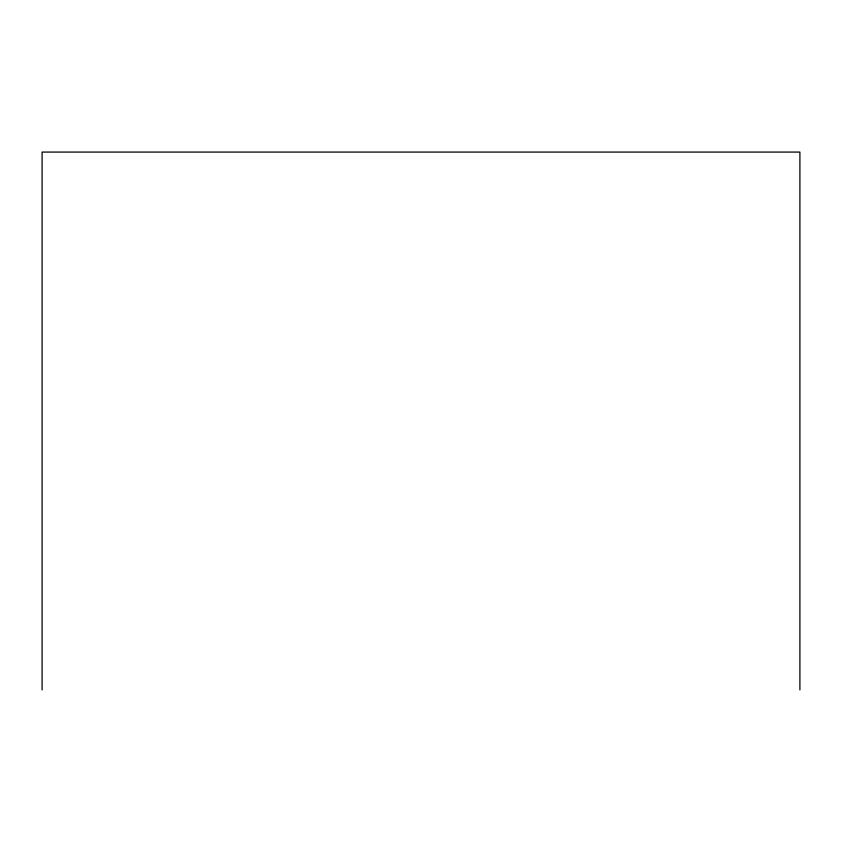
<?xml version="1.0" encoding="UTF-8"?>
<svg xmlns="http://www.w3.org/2000/svg" width="842" height="842" viewBox="0 0 842 842"><rect width="100%" height="100%" fill="white"/><g stroke="black" fill="none" stroke-linecap="round" stroke-linejoin="round"><path stroke-width="1.26" d="M799.9 689.924L799.9 152.076L42.1 152.076L42.1 689.924"/></g></svg>
